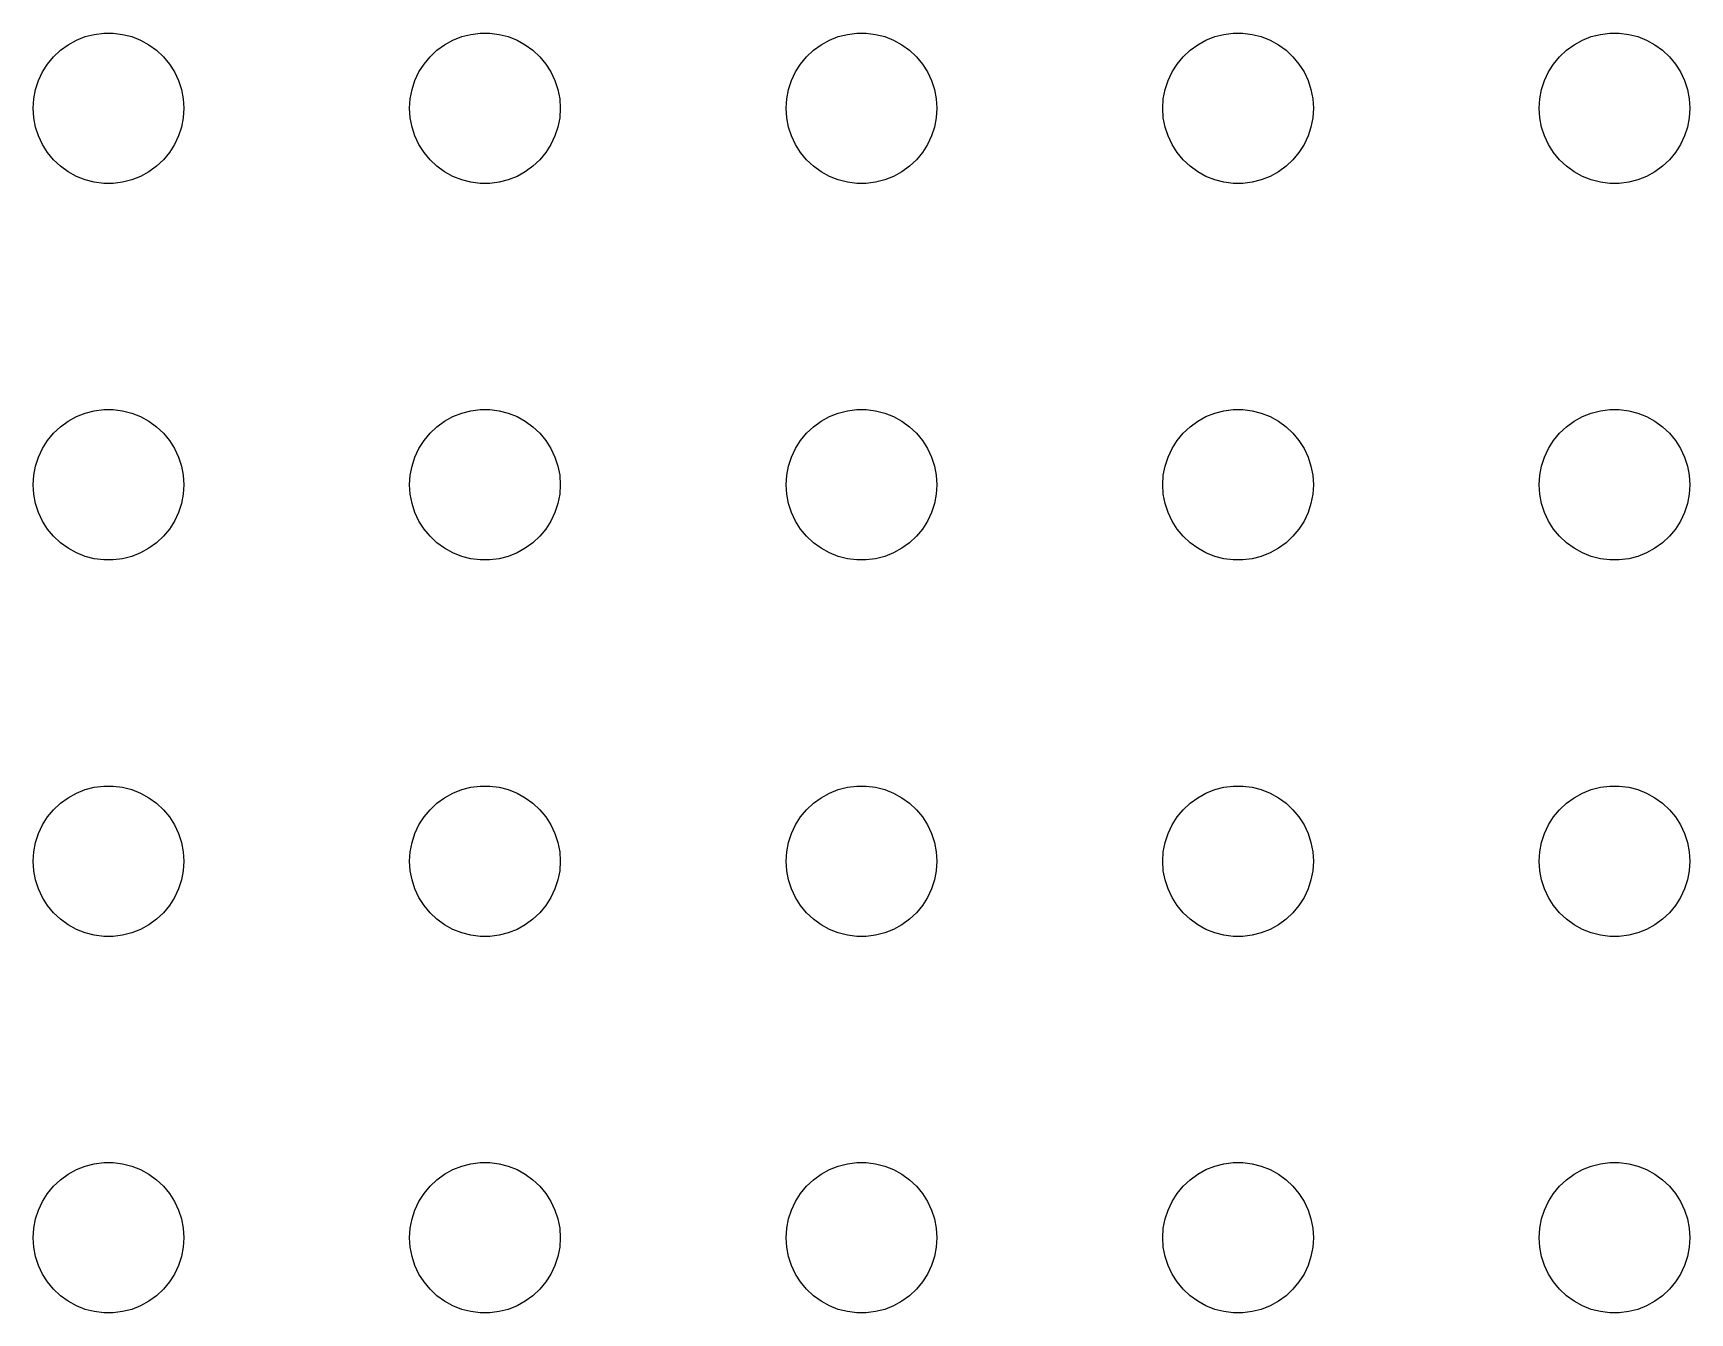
# Model space of a CAD drawing. Header units: metres. Extents: x -134 to 134, y 176 to 508.
# Drawn here: x -69 to -36, y 226.5 to 252 of the extents above; entities that cross this region are included whole.
import ezdxf

# ---------------------------------------------------------------- set-up
doc = ezdxf.new("R2010")
doc.units = ezdxf.units.M

msp = doc.modelspace()

# ---------------------------------------------------------------- linework, layer by layer
for p, q in [((-68.3037, 251.766), (-68.1387, 251.857)), ((-68.1387, 251.857), (-67.9635, 251.927)), ((-67.9635, 251.927), (-67.7811, 251.973)), ((-67.7811, 251.973), (-67.5942, 251.997)), ((-67.5942, 251.997), (-67.4058, 251.997)), ((-67.4058, 251.997), (-67.2189, 251.973)), ((-67.2189, 251.973), (-67.0365, 251.927)), ((-67.0365, 251.927), (-66.8613, 251.857)), ((-66.8613, 251.857), (-66.6963, 251.766)), ((-60.8037, 251.766), (-60.6387, 251.857)), ((-60.6387, 251.857), (-60.4635, 251.927)), ((-60.4635, 251.927), (-60.2811, 251.973)), ((-60.2811, 251.973), (-60.0942, 251.997)), ((-60.0942, 251.997), (-59.9058, 251.997)), ((-59.9058, 251.997), (-59.7189, 251.973)), ((-59.7189, 251.973), (-59.5365, 251.927)), ((-59.5365, 251.927), (-59.3613, 251.857)), ((-59.3613, 251.857), (-59.1963, 251.766)), ((-53.3037, 251.766), (-53.1387, 251.857)), ((-53.1387, 251.857), (-52.9635, 251.927)), ((-52.9635, 251.927), (-52.7811, 251.973)), ((-52.7811, 251.973), (-52.5942, 251.997)), ((-52.5942, 251.997), (-52.4058, 251.997)), ((-52.4058, 251.997), (-52.2189, 251.973)), ((-52.2189, 251.973), (-52.0365, 251.927)), ((-52.0365, 251.927), (-51.8613, 251.857)), ((-51.8613, 251.857), (-51.6963, 251.766)), ((-45.8037, 251.766), (-45.6387, 251.857)), ((-45.6387, 251.857), (-45.4635, 251.927)), ((-45.4635, 251.927), (-45.2811, 251.973)), ((-45.2811, 251.973), (-45.0942, 251.997)), ((-45.0942, 251.997), (-44.9058, 251.997)), ((-44.9058, 251.997), (-44.7189, 251.973)), ((-44.7189, 251.973), (-44.5365, 251.927)), ((-44.5365, 251.927), (-44.3613, 251.857)), ((-44.3613, 251.857), (-44.1963, 251.766)), ((-38.3037, 251.766), (-38.1387, 251.857)), ((-38.1387, 251.857), (-37.9635, 251.927)), ((-37.9635, 251.927), (-37.7811, 251.973)), ((-37.7811, 251.973), (-37.5942, 251.997)), ((-37.5942, 251.997), (-37.4058, 251.997)), ((-37.4058, 251.997), (-37.2189, 251.973)), ((-37.2189, 251.973), (-37.0365, 251.927)), ((-37.0365, 251.927), (-36.8613, 251.857)), ((-36.8613, 251.857), (-36.6963, 251.766)), ((-68.7135, 251.382), (-68.5934, 251.527)), ((-68.5934, 251.527), (-68.4561, 251.656)), ((-68.4561, 251.656), (-68.3037, 251.766)), ((-66.6963, 251.766), (-66.5439, 251.656)), ((-66.5439, 251.656), (-66.4065, 251.527)), ((-66.4065, 251.527), (-66.2865, 251.382)), ((-61.2135, 251.382), (-61.0934, 251.527)), ((-61.0934, 251.527), (-60.9561, 251.656)), ((-60.9561, 251.656), (-60.8037, 251.766)), ((-59.1963, 251.766), (-59.0439, 251.656)), ((-59.0439, 251.656), (-58.9065, 251.527)), ((-58.9065, 251.527), (-58.7865, 251.382)), ((-53.7135, 251.382), (-53.5934, 251.527)), ((-53.5934, 251.527), (-53.4561, 251.656)), ((-53.4561, 251.656), (-53.3037, 251.766)), ((-51.6963, 251.766), (-51.5439, 251.656)), ((-51.5439, 251.656), (-51.4065, 251.527)), ((-51.4065, 251.527), (-51.2865, 251.382)), ((-46.2135, 251.382), (-46.0934, 251.527)), ((-46.0934, 251.527), (-45.9561, 251.656)), ((-45.9561, 251.656), (-45.8037, 251.766)), ((-44.1963, 251.766), (-44.0439, 251.656)), ((-44.0439, 251.656), (-43.9065, 251.527)), ((-43.9065, 251.527), (-43.7865, 251.382)), ((-38.7135, 251.382), (-38.5934, 251.527)), ((-38.5934, 251.527), (-38.4561, 251.656)), ((-38.4561, 251.656), (-38.3037, 251.766)), ((-36.6963, 251.766), (-36.5439, 251.656)), ((-36.5439, 251.656), (-36.4065, 251.527)), ((-36.4065, 251.527), (-36.2865, 251.382)), ((-68.8947, 251.052), (-68.8145, 251.223)), ((-68.8145, 251.223), (-68.7135, 251.382)), ((-66.2865, 251.382), (-66.1855, 251.223)), ((-66.1855, 251.223), (-66.1053, 251.052)), ((-61.3947, 251.052), (-61.3145, 251.223)), ((-61.3145, 251.223), (-61.2135, 251.382)), ((-58.7865, 251.382), (-58.6855, 251.223)), ((-58.6855, 251.223), (-58.6053, 251.052)), ((-53.8947, 251.052), (-53.8145, 251.223)), ((-53.8145, 251.223), (-53.7135, 251.382)), ((-51.2865, 251.382), (-51.1855, 251.223)), ((-51.1855, 251.223), (-51.1053, 251.052)), ((-46.3947, 251.052), (-46.3145, 251.223)), ((-46.3145, 251.223), (-46.2135, 251.382)), ((-43.7865, 251.382), (-43.6855, 251.223)), ((-43.6855, 251.223), (-43.6053, 251.052)), ((-38.8947, 251.052), (-38.8145, 251.223)), ((-38.8145, 251.223), (-38.7135, 251.382)), ((-36.2865, 251.382), (-36.1855, 251.223)), ((-36.1855, 251.223), (-36.1053, 251.052)), ((-68.9882, 250.688), (-68.9529, 250.873)), ((-68.9529, 250.873), (-68.8947, 251.052)), ((-66.1053, 251.052), (-66.0471, 250.873)), ((-66.0471, 250.873), (-66.0118, 250.688)), ((-61.4882, 250.688), (-61.4529, 250.873)), ((-61.4529, 250.873), (-61.3947, 251.052)), ((-58.6053, 251.052), (-58.5471, 250.873)), ((-58.5471, 250.873), (-58.5118, 250.688)), ((-53.9882, 250.688), (-53.9529, 250.873)), ((-53.9529, 250.873), (-53.8947, 251.052)), ((-51.1053, 251.052), (-51.0471, 250.873)), ((-51.0471, 250.873), (-51.0118, 250.688)), ((-46.4882, 250.688), (-46.4529, 250.873)), ((-46.4529, 250.873), (-46.3947, 251.052)), ((-43.6053, 251.052), (-43.5471, 250.873)), ((-43.5471, 250.873), (-43.5118, 250.688)), ((-38.9882, 250.688), (-38.9529, 250.873)), ((-38.9529, 250.873), (-38.8947, 251.052)), ((-36.1053, 251.052), (-36.0471, 250.873)), ((-36.0471, 250.873), (-36.0118, 250.688)), ((-69, 250.5), (-68.9882, 250.688)), ((-68.9882, 250.312), (-69, 250.5)), ((-66.0118, 250.688), (-66, 250.5)), ((-66, 250.5), (-66.0118, 250.312)), ((-61.5, 250.5), (-61.4882, 250.688)), ((-61.4882, 250.312), (-61.5, 250.5)), ((-58.5118, 250.688), (-58.5, 250.5)), ((-58.5, 250.5), (-58.5118, 250.312)), ((-54, 250.5), (-53.9882, 250.688)), ((-53.9882, 250.312), (-54, 250.5)), ((-51.0118, 250.688), (-51, 250.5)), ((-51, 250.5), (-51.0118, 250.312)), ((-46.5, 250.5), (-46.4882, 250.688)), ((-46.4882, 250.312), (-46.5, 250.5)), ((-43.5118, 250.688), (-43.5, 250.5)), ((-43.5, 250.5), (-43.5118, 250.312)), ((-39, 250.5), (-38.9882, 250.688)), ((-38.9882, 250.312), (-39, 250.5)), ((-36.0118, 250.688), (-36, 250.5)), ((-36, 250.5), (-36.0118, 250.312)), ((-68.9529, 250.127), (-68.9882, 250.312)), ((-66.0118, 250.312), (-66.0471, 250.127)), ((-61.4529, 250.127), (-61.4882, 250.312)), ((-58.5118, 250.312), (-58.5471, 250.127)), ((-53.9529, 250.127), (-53.9882, 250.312)), ((-51.0118, 250.312), (-51.0471, 250.127)), ((-46.4529, 250.127), (-46.4882, 250.312)), ((-43.5118, 250.312), (-43.5471, 250.127)), ((-38.9529, 250.127), (-38.9882, 250.312)), ((-36.0118, 250.312), (-36.0471, 250.127)), ((-68.8947, 249.948), (-68.9529, 250.127)), ((-68.8145, 249.777), (-68.8947, 249.948)), ((-66.1053, 249.948), (-66.1855, 249.777)), ((-66.0471, 250.127), (-66.1053, 249.948)), ((-61.3947, 249.948), (-61.4529, 250.127)), ((-61.3145, 249.777), (-61.3947, 249.948)), ((-58.6053, 249.948), (-58.6855, 249.777)), ((-58.5471, 250.127), (-58.6053, 249.948)), ((-53.8947, 249.948), (-53.9529, 250.127)), ((-53.8145, 249.777), (-53.8947, 249.948)), ((-51.1053, 249.948), (-51.1855, 249.777)), ((-51.0471, 250.127), (-51.1053, 249.948)), ((-46.3947, 249.948), (-46.4529, 250.127)), ((-46.3145, 249.777), (-46.3947, 249.948)), ((-43.6053, 249.948), (-43.6855, 249.777)), ((-43.5471, 250.127), (-43.6053, 249.948)), ((-38.8947, 249.948), (-38.9529, 250.127)), ((-38.8145, 249.777), (-38.8947, 249.948)), ((-36.1053, 249.948), (-36.1855, 249.777)), ((-36.0471, 250.127), (-36.1053, 249.948)), ((-68.7135, 249.618), (-68.8145, 249.777)), ((-68.5934, 249.473), (-68.7135, 249.618)), ((-66.2865, 249.618), (-66.4065, 249.473)), ((-66.1855, 249.777), (-66.2865, 249.618)), ((-61.2135, 249.618), (-61.3145, 249.777)), ((-61.0934, 249.473), (-61.2135, 249.618)), ((-58.7865, 249.618), (-58.9065, 249.473)), ((-58.6855, 249.777), (-58.7865, 249.618)), ((-53.7135, 249.618), (-53.8145, 249.777)), ((-53.5934, 249.473), (-53.7135, 249.618)), ((-51.2865, 249.618), (-51.4065, 249.473)), ((-51.1855, 249.777), (-51.2865, 249.618)), ((-46.2135, 249.618), (-46.3145, 249.777)), ((-46.0934, 249.473), (-46.2135, 249.618)), ((-43.7865, 249.618), (-43.9065, 249.473)), ((-43.6855, 249.777), (-43.7865, 249.618)), ((-38.7135, 249.618), (-38.8145, 249.777)), ((-38.5934, 249.473), (-38.7135, 249.618)), ((-36.2865, 249.618), (-36.4065, 249.473)), ((-36.1855, 249.777), (-36.2865, 249.618)), ((-68.4561, 249.344), (-68.5934, 249.473)), ((-68.3037, 249.234), (-68.4561, 249.344)), ((-68.1387, 249.143), (-68.3037, 249.234)), ((-66.6963, 249.234), (-66.8613, 249.143)), ((-66.5439, 249.344), (-66.6963, 249.234)), ((-66.4065, 249.473), (-66.5439, 249.344)), ((-60.9561, 249.344), (-61.0934, 249.473)), ((-60.8037, 249.234), (-60.9561, 249.344)), ((-60.6387, 249.143), (-60.8037, 249.234)), ((-59.1963, 249.234), (-59.3613, 249.143)), ((-59.0439, 249.344), (-59.1963, 249.234)), ((-58.9065, 249.473), (-59.0439, 249.344)), ((-53.4561, 249.344), (-53.5934, 249.473)), ((-53.3037, 249.234), (-53.4561, 249.344)), ((-53.1387, 249.143), (-53.3037, 249.234)), ((-51.6963, 249.234), (-51.8613, 249.143)), ((-51.5439, 249.344), (-51.6963, 249.234)), ((-51.4065, 249.473), (-51.5439, 249.344)), ((-45.9561, 249.344), (-46.0934, 249.473)), ((-45.8037, 249.234), (-45.9561, 249.344)), ((-45.6387, 249.143), (-45.8037, 249.234)), ((-44.1963, 249.234), (-44.3613, 249.143)), ((-44.0439, 249.344), (-44.1963, 249.234)), ((-43.9065, 249.473), (-44.0439, 249.344)), ((-38.4561, 249.344), (-38.5934, 249.473)), ((-38.3037, 249.234), (-38.4561, 249.344)), ((-38.1387, 249.143), (-38.3037, 249.234)), ((-36.6963, 249.234), (-36.8613, 249.143)), ((-36.5439, 249.344), (-36.6963, 249.234)), ((-36.4065, 249.473), (-36.5439, 249.344)), ((-67.9635, 249.073), (-68.1387, 249.143)), ((-67.7811, 249.027), (-67.9635, 249.073)), ((-67.5942, 249.003), (-67.7811, 249.027)), ((-67.4058, 249.003), (-67.5942, 249.003)), ((-67.2189, 249.027), (-67.4058, 249.003)), ((-67.0365, 249.073), (-67.2189, 249.027)), ((-66.8613, 249.143), (-67.0365, 249.073)), ((-60.4635, 249.073), (-60.6387, 249.143)), ((-60.2811, 249.027), (-60.4635, 249.073)), ((-60.0942, 249.003), (-60.2811, 249.027)), ((-59.9058, 249.003), (-60.0942, 249.003)), ((-59.7189, 249.027), (-59.9058, 249.003)), ((-59.5365, 249.073), (-59.7189, 249.027)), ((-59.3613, 249.143), (-59.5365, 249.073)), ((-52.9635, 249.073), (-53.1387, 249.143)), ((-52.7811, 249.027), (-52.9635, 249.073)), ((-52.5942, 249.003), (-52.7811, 249.027)), ((-52.4058, 249.003), (-52.5942, 249.003)), ((-52.2189, 249.027), (-52.4058, 249.003)), ((-52.0365, 249.073), (-52.2189, 249.027)), ((-51.8613, 249.143), (-52.0365, 249.073)), ((-45.4635, 249.073), (-45.6387, 249.143)), ((-45.2811, 249.027), (-45.4635, 249.073)), ((-45.0942, 249.003), (-45.2811, 249.027)), ((-44.9058, 249.003), (-45.0942, 249.003)), ((-44.7189, 249.027), (-44.9058, 249.003)), ((-44.5365, 249.073), (-44.7189, 249.027)), ((-44.3613, 249.143), (-44.5365, 249.073)), ((-37.9635, 249.073), (-38.1387, 249.143)), ((-37.7811, 249.027), (-37.9635, 249.073)), ((-37.5942, 249.003), (-37.7811, 249.027)), ((-37.4058, 249.003), (-37.5942, 249.003)), ((-37.2189, 249.027), (-37.4058, 249.003)), ((-37.0365, 249.073), (-37.2189, 249.027)), ((-36.8613, 249.143), (-37.0365, 249.073)), ((-68.4561, 244.156), (-68.3037, 244.266)), ((-68.3037, 244.266), (-68.1387, 244.357)), ((-68.1387, 244.357), (-67.9635, 244.427)), ((-67.9635, 244.427), (-67.7811, 244.473)), ((-67.7811, 244.473), (-67.5942, 244.497)), ((-67.5942, 244.497), (-67.4058, 244.497)), ((-67.4058, 244.497), (-67.2189, 244.473)), ((-67.2189, 244.473), (-67.0365, 244.427)), ((-67.0365, 244.427), (-66.8613, 244.357)), ((-66.8613, 244.357), (-66.6963, 244.266)), ((-66.6963, 244.266), (-66.5439, 244.156)), ((-60.9561, 244.156), (-60.8037, 244.266)), ((-60.8037, 244.266), (-60.6387, 244.357)), ((-60.6387, 244.357), (-60.4635, 244.427)), ((-60.4635, 244.427), (-60.2811, 244.473)), ((-60.2811, 244.473), (-60.0942, 244.497)), ((-60.0942, 244.497), (-59.9058, 244.497)), ((-59.9058, 244.497), (-59.7189, 244.473)), ((-59.7189, 244.473), (-59.5365, 244.427)), ((-59.5365, 244.427), (-59.3613, 244.357)), ((-59.3613, 244.357), (-59.1963, 244.266)), ((-59.1963, 244.266), (-59.0439, 244.156)), ((-53.4561, 244.156), (-53.3037, 244.266)), ((-53.3037, 244.266), (-53.1387, 244.357)), ((-53.1387, 244.357), (-52.9635, 244.427)), ((-52.9635, 244.427), (-52.7811, 244.473)), ((-52.7811, 244.473), (-52.5942, 244.497)), ((-52.5942, 244.497), (-52.4058, 244.497)), ((-52.4058, 244.497), (-52.2189, 244.473)), ((-52.2189, 244.473), (-52.0365, 244.427)), ((-52.0365, 244.427), (-51.8613, 244.357)), ((-51.8613, 244.357), (-51.6963, 244.266)), ((-51.6963, 244.266), (-51.5439, 244.156)), ((-45.9561, 244.156), (-45.8037, 244.266)), ((-45.8037, 244.266), (-45.6387, 244.357)), ((-45.6387, 244.357), (-45.4635, 244.427)), ((-45.4635, 244.427), (-45.2811, 244.473)), ((-45.2811, 244.473), (-45.0942, 244.497)), ((-45.0942, 244.497), (-44.9058, 244.497)), ((-44.9058, 244.497), (-44.7189, 244.473)), ((-44.7189, 244.473), (-44.5365, 244.427)), ((-44.5365, 244.427), (-44.3613, 244.357)), ((-44.3613, 244.357), (-44.1963, 244.266)), ((-44.1963, 244.266), (-44.0439, 244.156)), ((-38.4561, 244.156), (-38.3037, 244.266)), ((-38.3037, 244.266), (-38.1387, 244.357)), ((-38.1387, 244.357), (-37.9635, 244.427)), ((-37.9635, 244.427), (-37.7811, 244.473)), ((-37.7811, 244.473), (-37.5942, 244.497)), ((-37.5942, 244.497), (-37.4058, 244.497)), ((-37.4058, 244.497), (-37.2189, 244.473)), ((-37.2189, 244.473), (-37.0365, 244.427)), ((-37.0365, 244.427), (-36.8613, 244.357)), ((-36.8613, 244.357), (-36.6963, 244.266)), ((-36.6963, 244.266), (-36.5439, 244.156)), ((-68.8145, 243.723), (-68.7135, 243.882)), ((-68.7135, 243.882), (-68.5934, 244.027)), ((-68.5934, 244.027), (-68.4561, 244.156)), ((-66.5439, 244.156), (-66.4065, 244.027)), ((-66.4065, 244.027), (-66.2865, 243.882)), ((-66.2865, 243.882), (-66.1855, 243.723)), ((-61.3145, 243.723), (-61.2135, 243.882)), ((-61.2135, 243.882), (-61.0934, 244.027)), ((-61.0934, 244.027), (-60.9561, 244.156)), ((-59.0439, 244.156), (-58.9065, 244.027)), ((-58.9065, 244.027), (-58.7865, 243.882)), ((-58.7865, 243.882), (-58.6855, 243.723)), ((-53.8145, 243.723), (-53.7135, 243.882)), ((-53.7135, 243.882), (-53.5934, 244.027)), ((-53.5934, 244.027), (-53.4561, 244.156)), ((-51.5439, 244.156), (-51.4065, 244.027)), ((-51.4065, 244.027), (-51.2865, 243.882)), ((-51.2865, 243.882), (-51.1855, 243.723)), ((-46.3145, 243.723), (-46.2135, 243.882)), ((-46.2135, 243.882), (-46.0934, 244.027)), ((-46.0934, 244.027), (-45.9561, 244.156)), ((-44.0439, 244.156), (-43.9065, 244.027)), ((-43.9065, 244.027), (-43.7865, 243.882)), ((-43.7865, 243.882), (-43.6855, 243.723)), ((-38.8145, 243.723), (-38.7135, 243.882)), ((-38.7135, 243.882), (-38.5934, 244.027)), ((-38.5934, 244.027), (-38.4561, 244.156)), ((-36.5439, 244.156), (-36.4065, 244.027)), ((-36.4065, 244.027), (-36.2865, 243.882)), ((-36.2865, 243.882), (-36.1855, 243.723)), ((-68.9529, 243.373), (-68.8947, 243.552)), ((-68.8947, 243.552), (-68.8145, 243.723)), ((-66.1855, 243.723), (-66.1053, 243.552)), ((-66.1053, 243.552), (-66.0471, 243.373)), ((-61.4529, 243.373), (-61.3947, 243.552)), ((-61.3947, 243.552), (-61.3145, 243.723)), ((-58.6855, 243.723), (-58.6053, 243.552)), ((-58.6053, 243.552), (-58.5471, 243.373)), ((-53.9529, 243.373), (-53.8947, 243.552)), ((-53.8947, 243.552), (-53.8145, 243.723)), ((-51.1855, 243.723), (-51.1053, 243.552)), ((-51.1053, 243.552), (-51.0471, 243.373)), ((-46.4529, 243.373), (-46.3947, 243.552)), ((-46.3947, 243.552), (-46.3145, 243.723)), ((-43.6855, 243.723), (-43.6053, 243.552)), ((-43.6053, 243.552), (-43.5471, 243.373)), ((-38.9529, 243.373), (-38.8947, 243.552)), ((-38.8947, 243.552), (-38.8145, 243.723)), ((-36.1855, 243.723), (-36.1053, 243.552)), ((-36.1053, 243.552), (-36.0471, 243.373)), ((-68.9882, 243.188), (-68.9529, 243.373)), ((-66.0471, 243.373), (-66.0118, 243.188)), ((-61.4882, 243.188), (-61.4529, 243.373)), ((-58.5471, 243.373), (-58.5118, 243.188)), ((-53.9882, 243.188), (-53.9529, 243.373)), ((-51.0471, 243.373), (-51.0118, 243.188)), ((-46.4882, 243.188), (-46.4529, 243.373)), ((-43.5471, 243.373), (-43.5118, 243.188)), ((-38.9882, 243.188), (-38.9529, 243.373)), ((-36.0471, 243.373), (-36.0118, 243.188)), ((-69, 243), (-68.9882, 243.188)), ((-68.9882, 242.812), (-69, 243)), ((-66.0118, 243.188), (-66, 243)), ((-66, 243), (-66.0118, 242.812)), ((-61.5, 243), (-61.4882, 243.188)), ((-61.4882, 242.812), (-61.5, 243)), ((-58.5118, 243.188), (-58.5, 243)), ((-58.5, 243), (-58.5118, 242.812)), ((-54, 243), (-53.9882, 243.188)), ((-53.9882, 242.812), (-54, 243)), ((-51.0118, 243.188), (-51, 243)), ((-51, 243), (-51.0118, 242.812)), ((-46.5, 243), (-46.4882, 243.188)), ((-46.4882, 242.812), (-46.5, 243)), ((-43.5118, 243.188), (-43.5, 243)), ((-43.5, 243), (-43.5118, 242.812)), ((-39, 243), (-38.9882, 243.188)), ((-38.9882, 242.812), (-39, 243)), ((-36.0118, 243.188), (-36, 243)), ((-36, 243), (-36.0118, 242.812)), ((-68.9529, 242.627), (-68.9882, 242.812)), ((-68.8947, 242.448), (-68.9529, 242.627)), ((-66.0471, 242.627), (-66.1053, 242.448)), ((-66.0118, 242.812), (-66.0471, 242.627)), ((-61.4529, 242.627), (-61.4882, 242.812)), ((-61.3947, 242.448), (-61.4529, 242.627)), ((-58.5471, 242.627), (-58.6053, 242.448)), ((-58.5118, 242.812), (-58.5471, 242.627)), ((-53.9529, 242.627), (-53.9882, 242.812)), ((-53.8947, 242.448), (-53.9529, 242.627)), ((-51.0471, 242.627), (-51.1053, 242.448)), ((-51.0118, 242.812), (-51.0471, 242.627)), ((-46.4529, 242.627), (-46.4882, 242.812)), ((-46.3947, 242.448), (-46.4529, 242.627)), ((-43.5471, 242.627), (-43.6053, 242.448)), ((-43.5118, 242.812), (-43.5471, 242.627)), ((-38.9529, 242.627), (-38.9882, 242.812)), ((-38.8947, 242.448), (-38.9529, 242.627)), ((-36.0471, 242.627), (-36.1053, 242.448)), ((-36.0118, 242.812), (-36.0471, 242.627)), ((-68.8145, 242.277), (-68.8947, 242.448)), ((-68.7135, 242.118), (-68.8145, 242.277)), ((-66.1855, 242.277), (-66.2865, 242.118)), ((-66.1053, 242.448), (-66.1855, 242.277)), ((-61.3145, 242.277), (-61.3947, 242.448)), ((-61.2135, 242.118), (-61.3145, 242.277)), ((-58.6855, 242.277), (-58.7865, 242.118)), ((-58.6053, 242.448), (-58.6855, 242.277)), ((-53.8145, 242.277), (-53.8947, 242.448)), ((-53.7135, 242.118), (-53.8145, 242.277)), ((-51.1855, 242.277), (-51.2865, 242.118)), ((-51.1053, 242.448), (-51.1855, 242.277)), ((-46.3145, 242.277), (-46.3947, 242.448)), ((-46.2135, 242.118), (-46.3145, 242.277)), ((-43.6855, 242.277), (-43.7865, 242.118)), ((-43.6053, 242.448), (-43.6855, 242.277)), ((-38.8145, 242.277), (-38.8947, 242.448)), ((-38.7135, 242.118), (-38.8145, 242.277)), ((-36.1855, 242.277), (-36.2865, 242.118)), ((-36.1053, 242.448), (-36.1855, 242.277)), ((-68.5934, 241.973), (-68.7135, 242.118)), ((-68.4561, 241.844), (-68.5934, 241.973)), ((-66.4065, 241.973), (-66.5439, 241.844)), ((-66.2865, 242.118), (-66.4065, 241.973)), ((-61.0934, 241.973), (-61.2135, 242.118)), ((-60.9561, 241.844), (-61.0934, 241.973)), ((-58.9065, 241.973), (-59.0439, 241.844)), ((-58.7865, 242.118), (-58.9065, 241.973)), ((-53.5934, 241.973), (-53.7135, 242.118)), ((-53.4561, 241.844), (-53.5934, 241.973)), ((-51.4065, 241.973), (-51.5439, 241.844)), ((-51.2865, 242.118), (-51.4065, 241.973)), ((-46.0934, 241.973), (-46.2135, 242.118)), ((-45.9561, 241.844), (-46.0934, 241.973)), ((-43.9065, 241.973), (-44.0439, 241.844)), ((-43.7865, 242.118), (-43.9065, 241.973)), ((-38.5934, 241.973), (-38.7135, 242.118)), ((-38.4561, 241.844), (-38.5934, 241.973)), ((-36.4065, 241.973), (-36.5439, 241.844)), ((-36.2865, 242.118), (-36.4065, 241.973)), ((-68.3037, 241.734), (-68.4561, 241.844)), ((-68.1387, 241.643), (-68.3037, 241.734)), ((-67.9635, 241.573), (-68.1387, 241.643)), ((-67.7811, 241.527), (-67.9635, 241.573)), ((-67.0365, 241.573), (-67.2189, 241.527)), ((-66.8613, 241.643), (-67.0365, 241.573)), ((-66.6963, 241.734), (-66.8613, 241.643)), ((-66.5439, 241.844), (-66.6963, 241.734)), ((-60.8037, 241.734), (-60.9561, 241.844)), ((-60.6387, 241.643), (-60.8037, 241.734)), ((-60.4635, 241.573), (-60.6387, 241.643)), ((-60.2811, 241.527), (-60.4635, 241.573)), ((-59.5365, 241.573), (-59.7189, 241.527)), ((-59.3613, 241.643), (-59.5365, 241.573)), ((-59.1963, 241.734), (-59.3613, 241.643)), ((-59.0439, 241.844), (-59.1963, 241.734)), ((-53.3037, 241.734), (-53.4561, 241.844)), ((-53.1387, 241.643), (-53.3037, 241.734)), ((-52.9635, 241.573), (-53.1387, 241.643)), ((-52.7811, 241.527), (-52.9635, 241.573)), ((-52.0365, 241.573), (-52.2189, 241.527)), ((-51.8613, 241.643), (-52.0365, 241.573)), ((-51.6963, 241.734), (-51.8613, 241.643)), ((-51.5439, 241.844), (-51.6963, 241.734)), ((-45.8037, 241.734), (-45.9561, 241.844)), ((-45.6387, 241.643), (-45.8037, 241.734)), ((-45.4635, 241.573), (-45.6387, 241.643)), ((-45.2811, 241.527), (-45.4635, 241.573)), ((-44.5365, 241.573), (-44.7189, 241.527)), ((-44.3613, 241.643), (-44.5365, 241.573)), ((-44.1963, 241.734), (-44.3613, 241.643)), ((-44.0439, 241.844), (-44.1963, 241.734)), ((-38.3037, 241.734), (-38.4561, 241.844)), ((-38.1387, 241.643), (-38.3037, 241.734)), ((-37.9635, 241.573), (-38.1387, 241.643)), ((-37.7811, 241.527), (-37.9635, 241.573)), ((-37.0365, 241.573), (-37.2189, 241.527)), ((-36.8613, 241.643), (-37.0365, 241.573)), ((-36.6963, 241.734), (-36.8613, 241.643)), ((-36.5439, 241.844), (-36.6963, 241.734)), ((-67.5942, 241.503), (-67.7811, 241.527)), ((-67.4058, 241.503), (-67.5942, 241.503)), ((-67.2189, 241.527), (-67.4058, 241.503)), ((-60.0942, 241.503), (-60.2811, 241.527)), ((-59.9058, 241.503), (-60.0942, 241.503)), ((-59.7189, 241.527), (-59.9058, 241.503)), ((-52.5942, 241.503), (-52.7811, 241.527)), ((-52.4058, 241.503), (-52.5942, 241.503)), ((-52.2189, 241.527), (-52.4058, 241.503)), ((-45.0942, 241.503), (-45.2811, 241.527)), ((-44.9058, 241.503), (-45.0942, 241.503)), ((-44.7189, 241.527), (-44.9058, 241.503)), ((-37.5942, 241.503), (-37.7811, 241.527)), ((-37.4058, 241.503), (-37.5942, 241.503)), ((-37.2189, 241.527), (-37.4058, 241.503)), ((-67.9635, 236.927), (-67.7811, 236.973)), ((-67.7811, 236.973), (-67.5942, 236.997)), ((-67.5942, 236.997), (-67.4058, 236.997)), ((-67.4058, 236.997), (-67.2189, 236.973)), ((-67.2189, 236.973), (-67.0365, 236.927)), ((-60.4635, 236.927), (-60.2811, 236.973)), ((-60.2811, 236.973), (-60.0942, 236.997)), ((-60.0942, 236.997), (-59.9058, 236.997)), ((-59.9058, 236.997), (-59.7189, 236.973)), ((-59.7189, 236.973), (-59.5365, 236.927)), ((-52.9635, 236.927), (-52.7811, 236.973)), ((-52.7811, 236.973), (-52.5942, 236.997)), ((-52.5942, 236.997), (-52.4058, 236.997)), ((-52.4058, 236.997), (-52.2189, 236.973)), ((-52.2189, 236.973), (-52.0365, 236.927)), ((-45.4635, 236.927), (-45.2811, 236.973)), ((-45.2811, 236.973), (-45.0942, 236.997)), ((-45.0942, 236.997), (-44.9058, 236.997)), ((-44.9058, 236.997), (-44.7189, 236.973)), ((-44.7189, 236.973), (-44.5365, 236.927)), ((-37.9635, 236.927), (-37.7811, 236.973)), ((-37.7811, 236.973), (-37.5942, 236.997)), ((-37.5942, 236.997), (-37.4058, 236.997)), ((-37.4058, 236.997), (-37.2189, 236.973)), ((-37.2189, 236.973), (-37.0365, 236.927)), ((-68.5934, 236.527), (-68.4561, 236.656)), ((-68.4561, 236.656), (-68.3037, 236.766)), ((-68.3037, 236.766), (-68.1387, 236.857)), ((-68.1387, 236.857), (-67.9635, 236.927)), ((-67.0365, 236.927), (-66.8613, 236.857)), ((-66.8613, 236.857), (-66.6963, 236.766)), ((-66.6963, 236.766), (-66.5439, 236.656)), ((-66.5439, 236.656), (-66.4065, 236.527)), ((-61.0934, 236.527), (-60.9561, 236.656)), ((-60.9561, 236.656), (-60.8037, 236.766)), ((-60.8037, 236.766), (-60.6387, 236.857)), ((-60.6387, 236.857), (-60.4635, 236.927)), ((-59.5365, 236.927), (-59.3613, 236.857)), ((-59.3613, 236.857), (-59.1963, 236.766)), ((-59.1963, 236.766), (-59.0439, 236.656)), ((-59.0439, 236.656), (-58.9065, 236.527)), ((-53.5934, 236.527), (-53.4561, 236.656)), ((-53.4561, 236.656), (-53.3037, 236.766)), ((-53.3037, 236.766), (-53.1387, 236.857)), ((-53.1387, 236.857), (-52.9635, 236.927)), ((-52.0365, 236.927), (-51.8613, 236.857)), ((-51.8613, 236.857), (-51.6963, 236.766)), ((-51.6963, 236.766), (-51.5439, 236.656)), ((-51.5439, 236.656), (-51.4065, 236.527)), ((-46.0934, 236.527), (-45.9561, 236.656)), ((-45.9561, 236.656), (-45.8037, 236.766)), ((-45.8037, 236.766), (-45.6387, 236.857)), ((-45.6387, 236.857), (-45.4635, 236.927)), ((-44.5365, 236.927), (-44.3613, 236.857)), ((-44.3613, 236.857), (-44.1963, 236.766)), ((-44.1963, 236.766), (-44.0439, 236.656)), ((-44.0439, 236.656), (-43.9065, 236.527)), ((-38.5934, 236.527), (-38.4561, 236.656)), ((-38.4561, 236.656), (-38.3037, 236.766)), ((-38.3037, 236.766), (-38.1387, 236.857)), ((-38.1387, 236.857), (-37.9635, 236.927)), ((-37.0365, 236.927), (-36.8613, 236.857)), ((-36.8613, 236.857), (-36.6963, 236.766)), ((-36.6963, 236.766), (-36.5439, 236.656)), ((-36.5439, 236.656), (-36.4065, 236.527)), ((-68.8145, 236.223), (-68.7135, 236.382)), ((-68.7135, 236.382), (-68.5934, 236.527)), ((-66.4065, 236.527), (-66.2865, 236.382)), ((-66.2865, 236.382), (-66.1855, 236.223)), ((-61.3145, 236.223), (-61.2135, 236.382)), ((-61.2135, 236.382), (-61.0934, 236.527)), ((-58.9065, 236.527), (-58.7865, 236.382)), ((-58.7865, 236.382), (-58.6855, 236.223)), ((-53.8145, 236.223), (-53.7135, 236.382)), ((-53.7135, 236.382), (-53.5934, 236.527)), ((-51.4065, 236.527), (-51.2865, 236.382)), ((-51.2865, 236.382), (-51.1855, 236.223)), ((-46.3145, 236.223), (-46.2135, 236.382)), ((-46.2135, 236.382), (-46.0934, 236.527)), ((-43.9065, 236.527), (-43.7865, 236.382)), ((-43.7865, 236.382), (-43.6855, 236.223)), ((-38.8145, 236.223), (-38.7135, 236.382)), ((-38.7135, 236.382), (-38.5934, 236.527)), ((-36.4065, 236.527), (-36.2865, 236.382)), ((-36.2865, 236.382), (-36.1855, 236.223)), ((-68.9529, 235.873), (-68.8947, 236.052)), ((-68.8947, 236.052), (-68.8145, 236.223)), ((-66.1855, 236.223), (-66.1053, 236.052)), ((-66.1053, 236.052), (-66.0471, 235.873)), ((-61.4529, 235.873), (-61.3947, 236.052)), ((-61.3947, 236.052), (-61.3145, 236.223)), ((-58.6855, 236.223), (-58.6053, 236.052)), ((-58.6053, 236.052), (-58.5471, 235.873)), ((-53.9529, 235.873), (-53.8947, 236.052)), ((-53.8947, 236.052), (-53.8145, 236.223)), ((-51.1855, 236.223), (-51.1053, 236.052)), ((-51.1053, 236.052), (-51.0471, 235.873)), ((-46.4529, 235.873), (-46.3947, 236.052)), ((-46.3947, 236.052), (-46.3145, 236.223)), ((-43.6855, 236.223), (-43.6053, 236.052)), ((-43.6053, 236.052), (-43.5471, 235.873)), ((-38.9529, 235.873), (-38.8947, 236.052)), ((-38.8947, 236.052), (-38.8145, 236.223)), ((-36.1855, 236.223), (-36.1053, 236.052)), ((-36.1053, 236.052), (-36.0471, 235.873)), ((-69, 235.5), (-68.9882, 235.688)), ((-68.9882, 235.688), (-68.9529, 235.873)), ((-66.0471, 235.873), (-66.0118, 235.688)), ((-66.0118, 235.688), (-66, 235.5)), ((-61.5, 235.5), (-61.4882, 235.688)), ((-61.4882, 235.688), (-61.4529, 235.873)), ((-58.5471, 235.873), (-58.5118, 235.688)), ((-58.5118, 235.688), (-58.5, 235.5)), ((-54, 235.5), (-53.9882, 235.688)), ((-53.9882, 235.688), (-53.9529, 235.873)), ((-51.0471, 235.873), (-51.0118, 235.688)), ((-51.0118, 235.688), (-51, 235.5)), ((-46.5, 235.5), (-46.4882, 235.688)), ((-46.4882, 235.688), (-46.4529, 235.873)), ((-43.5471, 235.873), (-43.5118, 235.688)), ((-43.5118, 235.688), (-43.5, 235.5)), ((-39, 235.5), (-38.9882, 235.688)), ((-38.9882, 235.688), (-38.9529, 235.873)), ((-36.0471, 235.873), (-36.0118, 235.688)), ((-36.0118, 235.688), (-36, 235.5)), ((-68.9882, 235.312), (-69, 235.5)), ((-68.9529, 235.127), (-68.9882, 235.312)), ((-66.0118, 235.312), (-66.0471, 235.127)), ((-66, 235.5), (-66.0118, 235.312)), ((-61.4882, 235.312), (-61.5, 235.5)), ((-61.4529, 235.127), (-61.4882, 235.312)), ((-58.5118, 235.312), (-58.5471, 235.127)), ((-58.5, 235.5), (-58.5118, 235.312)), ((-53.9882, 235.312), (-54, 235.5)), ((-53.9529, 235.127), (-53.9882, 235.312)), ((-51.0118, 235.312), (-51.0471, 235.127)), ((-51, 235.5), (-51.0118, 235.312)), ((-46.4882, 235.312), (-46.5, 235.5)), ((-46.4529, 235.127), (-46.4882, 235.312)), ((-43.5118, 235.312), (-43.5471, 235.127)), ((-43.5, 235.5), (-43.5118, 235.312)), ((-38.9882, 235.312), (-39, 235.5)), ((-38.9529, 235.127), (-38.9882, 235.312)), ((-36.0118, 235.312), (-36.0471, 235.127)), ((-36, 235.5), (-36.0118, 235.312)), ((-68.8947, 234.948), (-68.9529, 235.127)), ((-66.0471, 235.127), (-66.1053, 234.948)), ((-61.3947, 234.948), (-61.4529, 235.127)), ((-58.5471, 235.127), (-58.6053, 234.948)), ((-53.8947, 234.948), (-53.9529, 235.127)), ((-51.0471, 235.127), (-51.1053, 234.948)), ((-46.3947, 234.948), (-46.4529, 235.127)), ((-43.5471, 235.127), (-43.6053, 234.948)), ((-38.8947, 234.948), (-38.9529, 235.127)), ((-36.0471, 235.127), (-36.1053, 234.948)), ((-68.8145, 234.777), (-68.8947, 234.948)), ((-68.7135, 234.618), (-68.8145, 234.777)), ((-66.1855, 234.777), (-66.2865, 234.618)), ((-66.1053, 234.948), (-66.1855, 234.777)), ((-61.3145, 234.777), (-61.3947, 234.948)), ((-61.2135, 234.618), (-61.3145, 234.777)), ((-58.6855, 234.777), (-58.7865, 234.618)), ((-58.6053, 234.948), (-58.6855, 234.777)), ((-53.8145, 234.777), (-53.8947, 234.948)), ((-53.7135, 234.618), (-53.8145, 234.777)), ((-51.1855, 234.777), (-51.2865, 234.618)), ((-51.1053, 234.948), (-51.1855, 234.777)), ((-46.3145, 234.777), (-46.3947, 234.948)), ((-46.2135, 234.618), (-46.3145, 234.777)), ((-43.6855, 234.777), (-43.7865, 234.618)), ((-43.6053, 234.948), (-43.6855, 234.777)), ((-38.8145, 234.777), (-38.8947, 234.948)), ((-38.7135, 234.618), (-38.8145, 234.777)), ((-36.1855, 234.777), (-36.2865, 234.618)), ((-36.1053, 234.948), (-36.1855, 234.777)), ((-68.5934, 234.473), (-68.7135, 234.618)), ((-68.4561, 234.344), (-68.5934, 234.473)), ((-68.3037, 234.234), (-68.4561, 234.344)), ((-66.5439, 234.344), (-66.6963, 234.234)), ((-66.4065, 234.473), (-66.5439, 234.344)), ((-66.2865, 234.618), (-66.4065, 234.473)), ((-61.0934, 234.473), (-61.2135, 234.618)), ((-60.9561, 234.344), (-61.0934, 234.473)), ((-60.8037, 234.234), (-60.9561, 234.344)), ((-59.0439, 234.344), (-59.1963, 234.234)), ((-58.9065, 234.473), (-59.0439, 234.344)), ((-58.7865, 234.618), (-58.9065, 234.473)), ((-53.5934, 234.473), (-53.7135, 234.618)), ((-53.4561, 234.344), (-53.5934, 234.473)), ((-53.3037, 234.234), (-53.4561, 234.344)), ((-51.5439, 234.344), (-51.6963, 234.234)), ((-51.4065, 234.473), (-51.5439, 234.344)), ((-51.2865, 234.618), (-51.4065, 234.473)), ((-46.0934, 234.473), (-46.2135, 234.618)), ((-45.9561, 234.344), (-46.0934, 234.473)), ((-45.8037, 234.234), (-45.9561, 234.344)), ((-44.0439, 234.344), (-44.1963, 234.234)), ((-43.9065, 234.473), (-44.0439, 234.344)), ((-43.7865, 234.618), (-43.9065, 234.473)), ((-38.5934, 234.473), (-38.7135, 234.618)), ((-38.4561, 234.344), (-38.5934, 234.473)), ((-38.3037, 234.234), (-38.4561, 234.344)), ((-36.5439, 234.344), (-36.6963, 234.234)), ((-36.4065, 234.473), (-36.5439, 234.344)), ((-36.2865, 234.618), (-36.4065, 234.473)), ((-68.1387, 234.143), (-68.3037, 234.234)), ((-67.9635, 234.073), (-68.1387, 234.143)), ((-67.7811, 234.027), (-67.9635, 234.073)), ((-67.5942, 234.003), (-67.7811, 234.027)), ((-67.4058, 234.003), (-67.5942, 234.003)), ((-67.2189, 234.027), (-67.4058, 234.003)), ((-67.0365, 234.073), (-67.2189, 234.027)), ((-66.8613, 234.143), (-67.0365, 234.073)), ((-66.6963, 234.234), (-66.8613, 234.143)), ((-60.6387, 234.143), (-60.8037, 234.234)), ((-60.4635, 234.073), (-60.6387, 234.143)), ((-60.2811, 234.027), (-60.4635, 234.073)), ((-60.0942, 234.003), (-60.2811, 234.027)), ((-59.9058, 234.003), (-60.0942, 234.003)), ((-59.7189, 234.027), (-59.9058, 234.003)), ((-59.5365, 234.073), (-59.7189, 234.027)), ((-59.3613, 234.143), (-59.5365, 234.073)), ((-59.1963, 234.234), (-59.3613, 234.143)), ((-53.1387, 234.143), (-53.3037, 234.234)), ((-52.9635, 234.073), (-53.1387, 234.143)), ((-52.7811, 234.027), (-52.9635, 234.073)), ((-52.5942, 234.003), (-52.7811, 234.027)), ((-52.4058, 234.003), (-52.5942, 234.003)), ((-52.2189, 234.027), (-52.4058, 234.003)), ((-52.0365, 234.073), (-52.2189, 234.027)), ((-51.8613, 234.143), (-52.0365, 234.073)), ((-51.6963, 234.234), (-51.8613, 234.143)), ((-45.6387, 234.143), (-45.8037, 234.234)), ((-45.4635, 234.073), (-45.6387, 234.143)), ((-45.2811, 234.027), (-45.4635, 234.073)), ((-45.0942, 234.003), (-45.2811, 234.027)), ((-44.9058, 234.003), (-45.0942, 234.003)), ((-44.7189, 234.027), (-44.9058, 234.003)), ((-44.5365, 234.073), (-44.7189, 234.027)), ((-44.3613, 234.143), (-44.5365, 234.073)), ((-44.1963, 234.234), (-44.3613, 234.143)), ((-38.1387, 234.143), (-38.3037, 234.234)), ((-37.9635, 234.073), (-38.1387, 234.143)), ((-37.7811, 234.027), (-37.9635, 234.073)), ((-37.5942, 234.003), (-37.7811, 234.027)), ((-37.4058, 234.003), (-37.5942, 234.003)), ((-37.2189, 234.027), (-37.4058, 234.003)), ((-37.0365, 234.073), (-37.2189, 234.027)), ((-36.8613, 234.143), (-37.0365, 234.073)), ((-36.6963, 234.234), (-36.8613, 234.143)), ((-68.3037, 229.266), (-68.1387, 229.357)), ((-68.1387, 229.357), (-67.9635, 229.427)), ((-67.9635, 229.427), (-67.7811, 229.473)), ((-67.7811, 229.473), (-67.5942, 229.497)), ((-67.5942, 229.497), (-67.4058, 229.497)), ((-67.4058, 229.497), (-67.2189, 229.473)), ((-67.2189, 229.473), (-67.0365, 229.427)), ((-67.0365, 229.427), (-66.8613, 229.357)), ((-66.8613, 229.357), (-66.6963, 229.266)), ((-60.8037, 229.266), (-60.6387, 229.357)), ((-60.6387, 229.357), (-60.4635, 229.427)), ((-60.4635, 229.427), (-60.2811, 229.473)), ((-60.2811, 229.473), (-60.0942, 229.497)), ((-60.0942, 229.497), (-59.9058, 229.497)), ((-59.9058, 229.497), (-59.7189, 229.473)), ((-59.7189, 229.473), (-59.5365, 229.427)), ((-59.5365, 229.427), (-59.3613, 229.357)), ((-59.3613, 229.357), (-59.1963, 229.266)), ((-53.3037, 229.266), (-53.1387, 229.357)), ((-53.1387, 229.357), (-52.9635, 229.427)), ((-52.9635, 229.427), (-52.7811, 229.473)), ((-52.7811, 229.473), (-52.5942, 229.497)), ((-52.5942, 229.497), (-52.4058, 229.497)), ((-52.4058, 229.497), (-52.2189, 229.473)), ((-52.2189, 229.473), (-52.0365, 229.427)), ((-52.0365, 229.427), (-51.8613, 229.357)), ((-51.8613, 229.357), (-51.6963, 229.266)), ((-45.8037, 229.266), (-45.6387, 229.357)), ((-45.6387, 229.357), (-45.4635, 229.427)), ((-45.4635, 229.427), (-45.2811, 229.473)), ((-45.2811, 229.473), (-45.0942, 229.497)), ((-45.0942, 229.497), (-44.9058, 229.497)), ((-44.9058, 229.497), (-44.7189, 229.473)), ((-44.7189, 229.473), (-44.5365, 229.427)), ((-44.5365, 229.427), (-44.3613, 229.357)), ((-44.3613, 229.357), (-44.1963, 229.266)), ((-38.3037, 229.266), (-38.1387, 229.357)), ((-38.1387, 229.357), (-37.9635, 229.427)), ((-37.9635, 229.427), (-37.7811, 229.473)), ((-37.7811, 229.473), (-37.5942, 229.497)), ((-37.5942, 229.497), (-37.4058, 229.497)), ((-37.4058, 229.497), (-37.2189, 229.473)), ((-37.2189, 229.473), (-37.0365, 229.427)), ((-37.0365, 229.427), (-36.8613, 229.357)), ((-36.8613, 229.357), (-36.6963, 229.266)), ((-68.7135, 228.882), (-68.5934, 229.027)), ((-68.5934, 229.027), (-68.4561, 229.156)), ((-68.4561, 229.156), (-68.3037, 229.266)), ((-66.6963, 229.266), (-66.5439, 229.156)), ((-66.5439, 229.156), (-66.4065, 229.027)), ((-66.4065, 229.027), (-66.2865, 228.882)), ((-61.2135, 228.882), (-61.0934, 229.027)), ((-61.0934, 229.027), (-60.9561, 229.156)), ((-60.9561, 229.156), (-60.8037, 229.266)), ((-59.1963, 229.266), (-59.0439, 229.156)), ((-59.0439, 229.156), (-58.9065, 229.027)), ((-58.9065, 229.027), (-58.7865, 228.882)), ((-53.7135, 228.882), (-53.5934, 229.027)), ((-53.5934, 229.027), (-53.4561, 229.156)), ((-53.4561, 229.156), (-53.3037, 229.266)), ((-51.6963, 229.266), (-51.5439, 229.156)), ((-51.5439, 229.156), (-51.4065, 229.027)), ((-51.4065, 229.027), (-51.2865, 228.882)), ((-46.2135, 228.882), (-46.0934, 229.027)), ((-46.0934, 229.027), (-45.9561, 229.156)), ((-45.9561, 229.156), (-45.8037, 229.266)), ((-44.1963, 229.266), (-44.0439, 229.156)), ((-44.0439, 229.156), (-43.9065, 229.027)), ((-43.9065, 229.027), (-43.7865, 228.882)), ((-38.7135, 228.882), (-38.5934, 229.027)), ((-38.5934, 229.027), (-38.4561, 229.156)), ((-38.4561, 229.156), (-38.3037, 229.266)), ((-36.6963, 229.266), (-36.5439, 229.156)), ((-36.5439, 229.156), (-36.4065, 229.027)), ((-36.4065, 229.027), (-36.2865, 228.882)), ((-68.8947, 228.552), (-68.8145, 228.723)), ((-68.8145, 228.723), (-68.7135, 228.882)), ((-66.2865, 228.882), (-66.1855, 228.723)), ((-66.1855, 228.723), (-66.1053, 228.552)), ((-61.3947, 228.552), (-61.3145, 228.723)), ((-61.3145, 228.723), (-61.2135, 228.882)), ((-58.7865, 228.882), (-58.6855, 228.723)), ((-58.6855, 228.723), (-58.6053, 228.552)), ((-53.8947, 228.552), (-53.8145, 228.723)), ((-53.8145, 228.723), (-53.7135, 228.882)), ((-51.2865, 228.882), (-51.1855, 228.723)), ((-51.1855, 228.723), (-51.1053, 228.552)), ((-46.3947, 228.552), (-46.3145, 228.723)), ((-46.3145, 228.723), (-46.2135, 228.882)), ((-43.7865, 228.882), (-43.6855, 228.723)), ((-43.6855, 228.723), (-43.6053, 228.552)), ((-38.8947, 228.552), (-38.8145, 228.723)), ((-38.8145, 228.723), (-38.7135, 228.882)), ((-36.2865, 228.882), (-36.1855, 228.723)), ((-36.1855, 228.723), (-36.1053, 228.552)), ((-68.9882, 228.188), (-68.9529, 228.373)), ((-68.9529, 228.373), (-68.8947, 228.552)), ((-66.1053, 228.552), (-66.0471, 228.373)), ((-66.0471, 228.373), (-66.0118, 228.188)), ((-61.4882, 228.188), (-61.4529, 228.373)), ((-61.4529, 228.373), (-61.3947, 228.552)), ((-58.6053, 228.552), (-58.5471, 228.373)), ((-58.5471, 228.373), (-58.5118, 228.188)), ((-53.9882, 228.188), (-53.9529, 228.373)), ((-53.9529, 228.373), (-53.8947, 228.552)), ((-51.1053, 228.552), (-51.0471, 228.373)), ((-51.0471, 228.373), (-51.0118, 228.188)), ((-46.4882, 228.188), (-46.4529, 228.373)), ((-46.4529, 228.373), (-46.3947, 228.552)), ((-43.6053, 228.552), (-43.5471, 228.373)), ((-43.5471, 228.373), (-43.5118, 228.188)), ((-38.9882, 228.188), (-38.9529, 228.373)), ((-38.9529, 228.373), (-38.8947, 228.552)), ((-36.1053, 228.552), (-36.0471, 228.373)), ((-36.0471, 228.373), (-36.0118, 228.188)), ((-69, 228), (-68.9882, 228.188)), ((-66.0118, 228.188), (-66, 228)), ((-61.5, 228), (-61.4882, 228.188)), ((-58.5118, 228.188), (-58.5, 228)), ((-54, 228), (-53.9882, 228.188)), ((-51.0118, 228.188), (-51, 228)), ((-46.5, 228), (-46.4882, 228.188)), ((-43.5118, 228.188), (-43.5, 228)), ((-39, 228), (-38.9882, 228.188)), ((-36.0118, 228.188), (-36, 228)), ((-68.9882, 227.812), (-69, 228)), ((-68.9529, 227.627), (-68.9882, 227.812)), ((-66.0118, 227.812), (-66.0471, 227.627)), ((-66, 228), (-66.0118, 227.812)), ((-61.4882, 227.812), (-61.5, 228)), ((-61.4529, 227.627), (-61.4882, 227.812)), ((-58.5118, 227.812), (-58.5471, 227.627)), ((-58.5, 228), (-58.5118, 227.812)), ((-53.9882, 227.812), (-54, 228)), ((-53.9529, 227.627), (-53.9882, 227.812)), ((-51.0118, 227.812), (-51.0471, 227.627)), ((-51, 228), (-51.0118, 227.812)), ((-46.4882, 227.812), (-46.5, 228)), ((-46.4529, 227.627), (-46.4882, 227.812)), ((-43.5118, 227.812), (-43.5471, 227.627)), ((-43.5, 228), (-43.5118, 227.812)), ((-38.9882, 227.812), (-39, 228)), ((-38.9529, 227.627), (-38.9882, 227.812)), ((-36.0118, 227.812), (-36.0471, 227.627)), ((-36, 228), (-36.0118, 227.812)), ((-68.8947, 227.448), (-68.9529, 227.627)), ((-68.8145, 227.277), (-68.8947, 227.448)), ((-66.1053, 227.448), (-66.1855, 227.277)), ((-66.0471, 227.627), (-66.1053, 227.448)), ((-61.3947, 227.448), (-61.4529, 227.627)), ((-61.3145, 227.277), (-61.3947, 227.448)), ((-58.6053, 227.448), (-58.6855, 227.277)), ((-58.5471, 227.627), (-58.6053, 227.448)), ((-53.8947, 227.448), (-53.9529, 227.627)), ((-53.8145, 227.277), (-53.8947, 227.448)), ((-51.1053, 227.448), (-51.1855, 227.277)), ((-51.0471, 227.627), (-51.1053, 227.448)), ((-46.3947, 227.448), (-46.4529, 227.627)), ((-46.3145, 227.277), (-46.3947, 227.448)), ((-43.6053, 227.448), (-43.6855, 227.277)), ((-43.5471, 227.627), (-43.6053, 227.448)), ((-38.8947, 227.448), (-38.9529, 227.627)), ((-38.8145, 227.277), (-38.8947, 227.448)), ((-36.1053, 227.448), (-36.1855, 227.277)), ((-36.0471, 227.627), (-36.1053, 227.448)), ((-68.7135, 227.118), (-68.8145, 227.277)), ((-68.5934, 226.973), (-68.7135, 227.118)), ((-66.2865, 227.118), (-66.4065, 226.973)), ((-66.1855, 227.277), (-66.2865, 227.118)), ((-61.2135, 227.118), (-61.3145, 227.277)), ((-61.0934, 226.973), (-61.2135, 227.118)), ((-58.7865, 227.118), (-58.9065, 226.973)), ((-58.6855, 227.277), (-58.7865, 227.118)), ((-53.7135, 227.118), (-53.8145, 227.277)), ((-53.5934, 226.973), (-53.7135, 227.118)), ((-51.2865, 227.118), (-51.4065, 226.973)), ((-51.1855, 227.277), (-51.2865, 227.118)), ((-46.2135, 227.118), (-46.3145, 227.277)), ((-46.0934, 226.973), (-46.2135, 227.118)), ((-43.7865, 227.118), (-43.9065, 226.973)), ((-43.6855, 227.277), (-43.7865, 227.118)), ((-38.7135, 227.118), (-38.8145, 227.277)), ((-38.5934, 226.973), (-38.7135, 227.118)), ((-36.2865, 227.118), (-36.4065, 226.973)), ((-36.1855, 227.277), (-36.2865, 227.118)), ((-68.4561, 226.844), (-68.5934, 226.973)), ((-68.3037, 226.734), (-68.4561, 226.844)), ((-68.1387, 226.643), (-68.3037, 226.734)), ((-66.6963, 226.734), (-66.8613, 226.643)), ((-66.5439, 226.844), (-66.6963, 226.734)), ((-66.4065, 226.973), (-66.5439, 226.844)), ((-60.9561, 226.844), (-61.0934, 226.973)), ((-60.8037, 226.734), (-60.9561, 226.844)), ((-60.6387, 226.643), (-60.8037, 226.734)), ((-59.1963, 226.734), (-59.3613, 226.643)), ((-59.0439, 226.844), (-59.1963, 226.734)), ((-58.9065, 226.973), (-59.0439, 226.844)), ((-53.4561, 226.844), (-53.5934, 226.973)), ((-53.3037, 226.734), (-53.4561, 226.844)), ((-53.1387, 226.643), (-53.3037, 226.734)), ((-51.6963, 226.734), (-51.8613, 226.643)), ((-51.5439, 226.844), (-51.6963, 226.734)), ((-51.4065, 226.973), (-51.5439, 226.844)), ((-45.9561, 226.844), (-46.0934, 226.973)), ((-45.8037, 226.734), (-45.9561, 226.844)), ((-45.6387, 226.643), (-45.8037, 226.734)), ((-44.1963, 226.734), (-44.3613, 226.643)), ((-44.0439, 226.844), (-44.1963, 226.734)), ((-43.9065, 226.973), (-44.0439, 226.844)), ((-38.4561, 226.844), (-38.5934, 226.973)), ((-38.3037, 226.734), (-38.4561, 226.844)), ((-38.1387, 226.643), (-38.3037, 226.734)), ((-36.6963, 226.734), (-36.8613, 226.643)), ((-36.5439, 226.844), (-36.6963, 226.734)), ((-36.4065, 226.973), (-36.5439, 226.844)), ((-67.9635, 226.573), (-68.1387, 226.643)), ((-67.7811, 226.527), (-67.9635, 226.573)), ((-67.5942, 226.503), (-67.7811, 226.527)), ((-67.4058, 226.503), (-67.5942, 226.503)), ((-67.2189, 226.527), (-67.4058, 226.503)), ((-67.0365, 226.573), (-67.2189, 226.527)), ((-66.8613, 226.643), (-67.0365, 226.573)), ((-60.4635, 226.573), (-60.6387, 226.643)), ((-60.2811, 226.527), (-60.4635, 226.573)), ((-60.0942, 226.503), (-60.2811, 226.527)), ((-59.9058, 226.503), (-60.0942, 226.503)), ((-59.7189, 226.527), (-59.9058, 226.503)), ((-59.5365, 226.573), (-59.7189, 226.527)), ((-59.3613, 226.643), (-59.5365, 226.573)), ((-52.9635, 226.573), (-53.1387, 226.643)), ((-52.7811, 226.527), (-52.9635, 226.573)), ((-52.5942, 226.503), (-52.7811, 226.527)), ((-52.4058, 226.503), (-52.5942, 226.503)), ((-52.2189, 226.527), (-52.4058, 226.503)), ((-52.0365, 226.573), (-52.2189, 226.527)), ((-51.8613, 226.643), (-52.0365, 226.573)), ((-45.4635, 226.573), (-45.6387, 226.643)), ((-45.2811, 226.527), (-45.4635, 226.573)), ((-45.0942, 226.503), (-45.2811, 226.527)), ((-44.9058, 226.503), (-45.0942, 226.503)), ((-44.7189, 226.527), (-44.9058, 226.503)), ((-44.5365, 226.573), (-44.7189, 226.527)), ((-44.3613, 226.643), (-44.5365, 226.573)), ((-37.9635, 226.573), (-38.1387, 226.643)), ((-37.7811, 226.527), (-37.9635, 226.573)), ((-37.5942, 226.503), (-37.7811, 226.527)), ((-37.4058, 226.503), (-37.5942, 226.503)), ((-37.2189, 226.527), (-37.4058, 226.503)), ((-37.0365, 226.573), (-37.2189, 226.527)), ((-36.8613, 226.643), (-37.0365, 226.573))]:
    msp.add_line(p, q)

doc.saveas('drawing.dxf')
